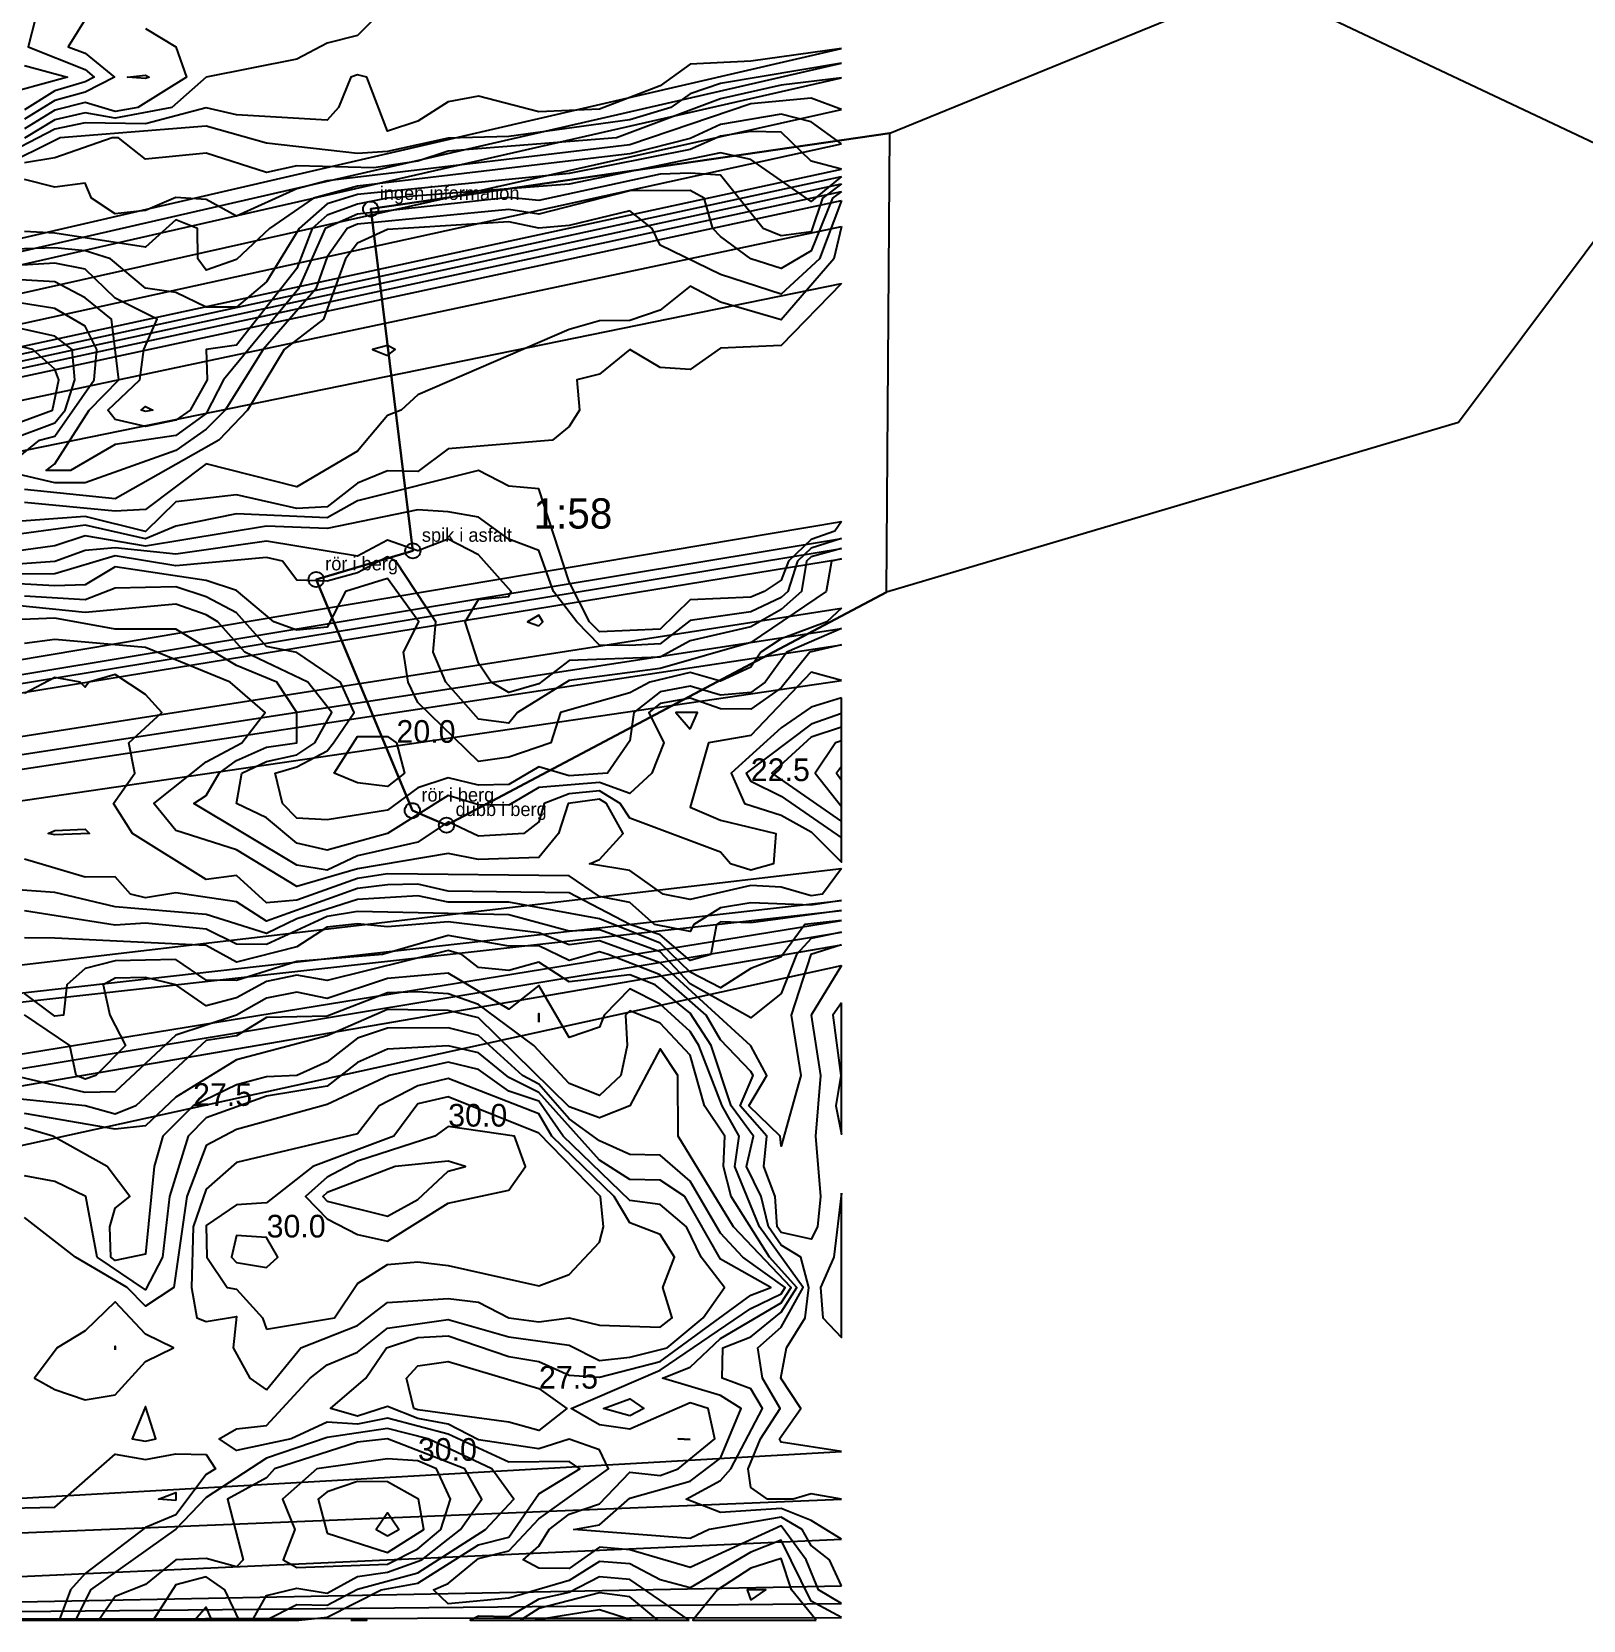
# Model space of a CAD drawing. Header units: metres. Extents: x 304729 to 308942, y 6403920 to 6405836.
# Drawn here: x 305626.5 to 305729, y 6404300 to 6404405 of the extents above; entities that cross this region are included whole.
import ezdxf

# ---------------------------------------------------------------- set-up
doc = ezdxf.new("R2010")
doc.units = ezdxf.units.M
for name, color, linetype in [('FASTIGHETSGRANSER', 7, 'Continuous'), ('GRANSPUNKTER', 1, 'Continuous'), ('HOJDKURVOR_GRUND', 4, 'Continuous'), ('HOJDKURVOR_STOD', 6, 'Continuous'), ('HOJDKURVOR_TEXT', 2, 'Continuous'), ('TOMTBETECKNINGAR', 3, 'Continuous'), ('TOMTER_1945', 1, 'Continuous')]:
    doc.layers.add(name, color=color, linetype=linetype)

msp = doc.modelspace()

# ---------------------------------------------------------------- linework, layer by layer
at = {"layer": 'FASTIGHETSGRANSER'}
msp.add_lwpolyline([(305194.17, 6404796.311), (305248.461, 6404753.573), (305425.875, 6404616.253), (305445.572, 6404610.011), (305510.987, 6404589.282), (305538.828, 6404586.862), (305574.392, 6404542.914), (305622.258, 6404525.46), (305693.017, 6404463.466), (305695.515, 6404461.196), (305692.317, 6404450.639), (305682.784, 6404419.603), (305707.41, 6404408.206), (305733.318, 6404395.966)], dxfattribs=at)
msp.add_lwpolyline([(305683.18, 6404398.311), (305648.879, 6404393.293), (305651.66, 6404370.69), (305645.272, 6404368.798), (305651.631, 6404353.522), (305653.892, 6404352.557), (305682.973, 6404367.954), (305683.18, 6404398.311)], close=True, dxfattribs=at)
at = {"layer": 'GRANSPUNKTER'}
for centre in [(305648.88, 6404393.29, 14.71), (305651.66, 6404370.69, 19.13), (305645.27, 6404368.8, 19.64), (305651.63, 6404353.52, 20.8), (305653.89, 6404352.56, 21.68)]:
    msp.add_circle(centre, 0.5, dxfattribs=at)
at = {"layer": 'HOJDKURVOR_GRUND'}
for points in [[(305651.2, 6404408, 11.5), (305648, 6404404.75, 11.5), (305646, 6404404.25, 11.5), (305644, 6404403.2, 11.5), (305638, 6404402, 11.5), (305635.73, 6404400, 11.5), (305632, 6404399.3, 11.5), (305630, 6404399.65, 11.5), (305628, 6404399.19, 11.5), (305626, 6404397.96, 11.5)], [(305630.12, 6404406, 10.5), (305628.88, 6404404, 10.5), (305630, 6404403.59, 10.5), (305631.95, 6404402, 10.5), (305630, 6404401.01, 10.5), (305628, 6404400.45, 10.5), (305626, 6404399.22, 10.5)], [(305634, 6404405.22, 11), (305636, 6404404, 11), (305636.7, 6404402, 11), (305633.49, 6404400, 11), (305632, 6404399.73, 11), (305630, 6404400.33, 11), (305628, 6404399.81, 11), (305626, 6404398.58, 11)], [(305230.86, 6404300, 12), (305680, 6404403.89, 12)], [(305680, 6404403.89, 12), (305674, 6404403.07, 12), (305670, 6404402.87, 12), (305668, 6404401.43, 12), (305664, 6404399.89, 12), (305660, 6404399.7, 12), (305656, 6404400.74, 12), (305654, 6404400.38, 12), (305652, 6404399.09, 12), (305650, 6404398.43, 12), (305648.62, 6404402, 12), (305648, 6404402.16, 12), (305647.56, 6404402, 12), (305646.76, 6404400, 12), (305646, 6404399.15, 12), (305640, 6404399.52, 12), (305638, 6404399.98, 12), (305634, 6404398.92, 12), (305630, 6404398.98, 12), (305628, 6404398.56, 12), (305624, 6404396.49, 12)], [(305626, 6404402.77, 9.5), (305628.83, 6404402, 9.5), (305624, 6404400.68, 9.5)], [(305232.67, 6404300, 13), (305680, 6404401.96, 13)], [(305680, 6404401.96, 13), (305676, 6404401.47, 13), (305672, 6404400.56, 13), (305665.13, 6404398, 13), (305654, 6404397.11, 13), (305652, 6404396.44, 13), (305649.09, 6404396, 13), (305644, 6404396.14, 13), (305642, 6404395.7, 13), (305638, 6404396.97, 13), (305634, 6404396.59, 13), (305632.22, 6404398, 13), (305631.8, 6404398, 13), (305628, 6404396.66, 13), (305626, 6404396.34, 13)], [(305634, 6404401.91, 10.5), (305632.8, 6404402, 10.5), (305634, 6404402.14, 10.5), (305634.23, 6404402, 10.5), (305634, 6404401.91, 10.5)], [(305680, 6404399.86, 13.5), (305678, 6404400.62, 13.5), (305674, 6404400.23, 13.5), (305666, 6404397.52, 13.5), (305646, 6404395.15, 13.5), (305644, 6404394.62, 13.5), (305640, 6404392.82, 13.5), (305638, 6404393.91, 13.5), (305636, 6404394.05, 13.5), (305634, 6404393.19, 13.5), (305632, 6404392.97, 13.5), (305630.42, 6404394, 13.5), (305630, 6404395, 13.5), (305628, 6404394.72, 13.5), (305626, 6404395.24, 13.5)], [(305234.31, 6404300, 13.5), (305680, 6404399.86, 13.5)], [(305680, 6404397.59, 14), (305678, 6404399.06, 14), (305676, 6404399.55, 14), (305672, 6404398.88, 14), (305670, 6404397.94, 14), (305666, 6404396.93, 14), (305648, 6404394.8, 14), (305645.09, 6404394, 14), (305642.18, 6404392, 14), (305640, 6404389.95, 14), (305638, 6404389.25, 14), (305637.45, 6404390, 14), (305637.43, 6404392, 14), (305636, 6404392.58, 14), (305634, 6404390.76, 14), (305628, 6404391.69, 14), (305626, 6404391.79, 14)], [(305680, 6404395.93, 14.5), (305678, 6404396.45, 14.5), (305676, 6404398.36, 14.5), (305674, 6404398.4, 14.5), (305672, 6404398.11, 14.5), (305670, 6404397.22, 14.5), (305662, 6404395.64, 14.5), (305648, 6404394.24, 14.5), (305646, 6404393.62, 14.5), (305644.15, 6404392, 14.5), (305642, 6404388.48, 14.5), (305640, 6404386.8, 14.5), (305638, 6404386.8, 14.5), (305636, 6404387.76, 14.5), (305634, 6404388.06, 14.5), (305631.69, 6404390, 14.5), (305630, 6404390.52, 14.5), (305628, 6404390.73, 14.5), (305622, 6404390.53, 14.5)], [(305235.28, 6404300, 14), (305680, 6404397.59, 14)], [(305236.68, 6404300, 14.5), (305680, 6404395.93, 14.5)], [(305240.76, 6404300, 15.5), (305680, 6404394.95, 15.5)], [(305680, 6404394.95, 15.5), (305678.73, 6404394, 15.5), (305678, 6404391.78, 15.5), (305676, 6404391.51, 15.5), (305674.82, 6404392, 15.5), (305672, 6404395.53, 15.5), (305670, 6404395.66, 15.5), (305668, 6404395.58, 15.5), (305660, 6404393.85, 15.5), (305658, 6404394.05, 15.5), (305648, 6404392.95, 15.5), (305645.86, 6404392, 15.5), (305644.11, 6404388, 15.5), (305639.16, 6404382, 15.5), (305638, 6404379.76, 15.5), (305636, 6404378.32, 15.5), (305632, 6404377.72, 15.5), (305629.05, 6404376, 15.5), (305627.43, 6404376, 15.5), (305628, 6404376.44, 15.5), (305630.27, 6404380, 15.5), (305632.23, 6404382, 15.5), (305631.74, 6404386, 15.5), (305630, 6404387.41, 15.5), (305628, 6404388.47, 15.5), (305620, 6404388.93, 15.5)], [(305241.95, 6404300, 16), (305680, 6404394.45, 16)], [(305243.68, 6404300, 16.5), (305680, 6404393.86, 16.5)], [(305680, 6404394.45, 16), (305679.39, 6404394, 16), (305678, 6404390.52, 16), (305676, 6404389.36, 16), (305674, 6404390, 16), (305672, 6404391.48, 16), (305671.5, 6404392, 16), (305670.92, 6404394, 16), (305670, 6404394.52, 16), (305666, 6404394.49, 16), (305660, 6404392.94, 16), (305658, 6404393.25, 16), (305648, 6404392.28, 16), (305647.33, 6404392, 16), (305646, 6404390.13, 16), (305645.26, 6404388, 16), (305641.77, 6404384, 16), (305639.25, 6404380, 16), (305638, 6404378.73, 16), (305636, 6404377.33, 16), (305630, 6404375.18, 16), (305628, 6404375.19, 16), (305624.53, 6404376, 16), (305627, 6404378, 16), (305628, 6404378.27, 16), (305630.6, 6404382, 16), (305630.79, 6404384, 16), (305630, 6404385.55, 16), (305628, 6404386.71, 16), (305624, 6404387.36, 16)], [(305680, 6404393.86, 16.5), (305678.54, 6404390, 16.5), (305676, 6404387.66, 16.5), (305672, 6404388.95, 16.5), (305668, 6404390.89, 16.5), (305667.47, 6404392, 16.5), (305666, 6404393.17, 16.5), (305662, 6404392.19, 16.5), (305660, 6404392.02, 16.5), (305658, 6404392.43, 16.5), (305650, 6404391.94, 16.5), (305648, 6404391.03, 16.5), (305647.21, 6404390, 16.5), (305645.77, 6404386, 16.5), (305643.15, 6404384, 16.5), (305640.74, 6404380, 16.5), (305638.85, 6404378, 16.5), (305632, 6404374.13, 16.5), (305626, 6404374.75, 16.5)], [(305245.39, 6404300, 17), (305680, 6404392.14, 17)], [(305680, 6404392.14, 17), (305679.48, 6404390, 17), (305676, 6404385.97, 17), (305672, 6404387.12, 17), (305670, 6404388.18, 17), (305668, 6404386.61, 17), (305666, 6404385.92, 17), (305664, 6404385.9, 17), (305662, 6404385.33, 17), (305652, 6404381, 17), (305650.89, 6404380, 17), (305650, 6404379.64, 17), (305648, 6404377.27, 17), (305644, 6404374.93, 17), (305638, 6404376.44, 17), (305634, 6404373.43, 17), (305632, 6404373.32, 17), (305626, 6404373.89, 17)], [(305624.94, 6404378, 16.5), (305628, 6404379.16, 16.5), (305628.69, 6404380, 16.5), (305629.33, 6404382, 16.5), (305629.16, 6404384, 16.5), (305628, 6404384.88, 16.5), (305624, 6404385.76, 16.5)], [(305624, 6404378.58, 17), (305627.86, 6404380, 17), (305628.27, 6404382, 17), (305628, 6404382.7, 17), (305626.55, 6404384, 17), (305624, 6404384.59, 17)], [(305650, 6404383.6, 17), (305650.5, 6404384, 17), (305650, 6404384.27, 17), (305649, 6404384, 17), (305650, 6404383.6, 17)], [(305634, 6404379.9, 14.5), (305633.71, 6404380, 14.5), (305634, 6404380.24, 14.5), (305634.48, 6404380, 14.5), (305634, 6404379.9, 14.5)], [(305680, 6404372.64, 18), (305679.55, 6404372, 18), (305678, 6404371.45, 18), (305676.49, 6404370, 18), (305676, 6404368.76, 18), (305674.89, 6404368, 18), (305674, 6404367.62, 18), (305670, 6404367.45, 18), (305668, 6404365.51, 18), (305664, 6404365.33, 18), (305663.35, 6404366, 18), (305662, 6404368.64, 18), (305660, 6404374.8, 18), (305658, 6404374.97, 18), (305656, 6404376, 18), (305648, 6404374, 18), (305646, 6404372.88, 18), (305640, 6404373.14, 18), (305636, 6404372.32, 18), (305634, 6404371.49, 18), (305630, 6404372.38, 18), (305624, 6404371.57, 18)], [(305680, 6404371.51, 18.5), (305678, 6404370.87, 18.5), (305677.09, 6404370, 18.5), (305676.45, 6404368, 18.5), (305676, 6404367.6, 18.5), (305674, 6404366.65, 18.5), (305670, 6404366.08, 18.5), (305668, 6404364.54, 18.5), (305666, 6404364.44, 18.5), (305664, 6404364.46, 18.5), (305662.5, 6404366, 18.5), (305660.97, 6404368, 18.5), (305660, 6404370.72, 18.5), (305658, 6404371.46, 18.5), (305656, 6404372.91, 18.5), (305654, 6404373.26, 18.5), (305652, 6404373.41, 18.5), (305646, 6404372.16, 18.5), (305642, 6404372.33, 18.5), (305634, 6404371, 18.5), (305630, 6404371.68, 18.5), (305628, 6404371.02, 18.5), (305624, 6404370.48, 18.5)], [(305248.47, 6404300, 18), (305680, 6404372.64, 18)], [(305249.07, 6404300, 18.5), (305680, 6404371.51, 18.5)], [(305249.67, 6404300, 19), (305680, 6404370.84, 19)], [(305680, 6404370.84, 19), (305678, 6404370.3, 19), (305677.69, 6404370, 19), (305677.35, 6404368, 19), (305676, 6404366.81, 19), (305674, 6404365.67, 19), (305670, 6404364.75, 19), (305668, 6404363.67, 19), (305662, 6404363.45, 19), (305660, 6404361.91, 19), (305658, 6404361.33, 19), (305656.83, 6404362, 19), (305656, 6404363.26, 19), (305655.12, 6404366, 19), (305656, 6404367.47, 19), (305658, 6404367.67, 19), (305658.17, 6404368, 19), (305656, 6404370.43, 19), (305654, 6404371.46, 19), (305652, 6404370.7, 19), (305650, 6404371.39, 19), (305648, 6404370.33, 19), (305642, 6404371.34, 19), (305636, 6404370.47, 19), (305632, 6404370.88, 19), (305630, 6404370.72, 19), (305628, 6404369.98, 19), (305624, 6404369.69, 19)], [(305250.72, 6404300, 19.5), (305680, 6404370.16, 19.5)], [(305680, 6404370.16, 19.5), (305679.33, 6404370, 19.5), (305678.97, 6404368, 19.5), (305674, 6404364.64, 19.5), (305668, 6404362.91, 19.5), (305662, 6404362.13, 19.5), (305658.57, 6404360, 19.5), (305658, 6404359.3, 19.5), (305656, 6404359.57, 19.5), (305653.85, 6404362, 19.5), (305653, 6404364, 19.5), (305653.19, 6404366, 19.5), (305650.55, 6404370, 19.5), (305650, 6404370.3, 19.5), (305648, 6404369.23, 19.5), (305646, 6404368.68, 19.5), (305644, 6404368.75, 19.5), (305643.05, 6404370, 19.5), (305642, 6404370.24, 19.5), (305636, 6404369.7, 19.5), (305632, 6404370.37, 19.5), (305628, 6404369.18, 19.5), (305624, 6404369.15, 19.5)], [(305680, 6404365.55, 20.5), (305676.37, 6404364, 20.5), (305674.94, 6404362, 20.5), (305674, 6404361.32, 20.5), (305672, 6404361.14, 20.5), (305670, 6404361.75, 20.5), (305668, 6404361.38, 20.5), (305666.26, 6404360, 20.5), (305666, 6404358.14, 20.5), (305664.52, 6404356, 20.5), (305662, 6404355.81, 20.5), (305660, 6404356.41, 20.5), (305658, 6404355.25, 20.5), (305656, 6404355.19, 20.5), (305654, 6404355.69, 20.5), (305652, 6404355.03, 20.5), (305650, 6404353.54, 20.5), (305646, 6404352.91, 20.5), (305644, 6404353.02, 20.5), (305643.05, 6404354, 20.5), (305642.56, 6404356, 20.5), (305644, 6404356.41, 20.5), (305646, 6404357.48, 20.5), (305646.42, 6404358, 20.5), (305647.79, 6404360, 20.5), (305646.88, 6404362, 20.5), (305644, 6404363.97, 20.5), (305642, 6404364.37, 20.5), (305640, 6404366.59, 20.5), (305638, 6404367.66, 20.5), (305636, 6404368.32, 20.5), (305632, 6404368.23, 20.5), (305630, 6404367.46, 20.5), (305626, 6404367.7, 20.5)], [(305680, 6404364.47, 21), (305677.91, 6404364, 21), (305676, 6404361.64, 21), (305674, 6404360.22, 21), (305672, 6404360.25, 21), (305670, 6404360.96, 21), (305668, 6404360.59, 21), (305667.25, 6404360, 21), (305668.26, 6404358, 21), (305667.46, 6404356, 21), (305666, 6404354.64, 21), (305664, 6404355.38, 21), (305660, 6404355.05, 21), (305658, 6404353.87, 21), (305656, 6404353.91, 21), (305654, 6404354.52, 21), (305650, 6404352, 21), (305646, 6404350.91, 21), (305644, 6404351.36, 21), (305642, 6404353.05, 21), (305640, 6404354, 21), (305640.37, 6404356, 21), (305642, 6404356.76, 21), (305644, 6404357.21, 21), (305645.19, 6404358, 21), (305646.3, 6404360, 21), (305644.72, 6404362, 21), (305640.55, 6404364, 21), (305638.78, 6404366, 21), (305638, 6404366.46, 21), (305636, 6404367.17, 21), (305630, 6404366.61, 21), (305622, 6404367.43, 21)], [(305253.66, 6404300, 20.5), (305680, 6404365.55, 20.5)], [(305680, 6404362.13, 21.5), (305678, 6404362.66, 21.5), (305674, 6404358.49, 21.5), (305671.2, 6404358, 21.5), (305670, 6404353.75, 21.5), (305672, 6404352.89, 21.5), (305675.65, 6404352, 21.5), (305675.5, 6404350, 21.5), (305674, 6404349.58, 21.5), (305672.65, 6404350, 21.5), (305672, 6404350.77, 21.5), (305666, 6404353.03, 21.5), (305665.36, 6404354, 21.5), (305664, 6404354.83, 21.5), (305662, 6404354.62, 21.5), (305660.35, 6404354, 21.5), (305660, 6404352.78, 21.5), (305659, 6404352, 21.5), (305656, 6404351.82, 21.5), (305654, 6404352.78, 21.5), (305652, 6404351.43, 21.5), (305648, 6404350.54, 21.5), (305646, 6404349.58, 21.5), (305644, 6404349.92, 21.5), (305637.19, 6404354, 21.5), (305638, 6404354.52, 21.5), (305638.86, 6404356, 21.5), (305640, 6404356.83, 21.5), (305642, 6404357.71, 21.5), (305644, 6404358, 21.5), (305644, 6404360, 21.5), (305642.67, 6404362, 21.5), (305640, 6404363.11, 21.5), (305636, 6404365.51, 21.5), (305632, 6404365.51, 21.5), (305628, 6404366.24, 21.5), (305622, 6404366, 21.5)], [(305660, 6404365.73, 19), (305660.25, 6404366, 19), (305660, 6404366.43, 19), (305659.25, 6404366, 19), (305660, 6404365.73, 19)], [(305255.12, 6404300, 21), (305680, 6404364.47, 21)], [(305680, 6404349.7, 22), (305678.74, 6404348, 22), (305678, 6404347.88, 22), (305676, 6404348.46, 22), (305674, 6404348.57, 22), (305670, 6404347.65, 22), (305668.2, 6404348, 22), (305666, 6404349.55, 22), (305663.33, 6404350, 22), (305664, 6404350.28, 22), (305665.56, 6404352, 22), (305664.46, 6404354, 22), (305664, 6404354.28, 22), (305661.94, 6404354, 22), (305661.3, 6404352, 22), (305660, 6404350.41, 22), (305656, 6404350.28, 22), (305654, 6404350.69, 22), (305648, 6404349.68, 22), (305644, 6404348.51, 22), (305640, 6404350.92, 22), (305636, 6404352.21, 22), (305634.55, 6404354, 22), (305638, 6404356.75, 22), (305640.37, 6404358, 22), (305641.9, 6404360, 22), (305639.6, 6404362, 22), (305634, 6404364.3, 22), (305628, 6404364.82, 22), (305626, 6404364.57, 22)], [(305256.35, 6404300, 21.5), (305680, 6404362.13, 21.5)], [(305680, 6404360.98, 22), (305678, 6404360.36, 22), (305676, 6404358.98, 22), (305672.7, 6404356, 22), (305673.58, 6404354, 22), (305676, 6404353.21, 22), (305678, 6404352.12, 22), (305680, 6404350.1, 22), (305680, 6404360.98, 22)], [(305670, 6404358.9, 21.5), (305670.47, 6404360, 21.5), (305669.04, 6404360, 21.5), (305670, 6404358.9, 21.5)], [(305680, 6404359.03, 23), (305678, 6404358.38, 23), (305675.4, 6404356, 23), (305680, 6404352.81, 23), (305680, 6404359.03, 23)], [(305680, 6404358.13, 23.5), (305679.6, 6404358, 23.5), (305678.25, 6404356, 23.5), (305680, 6404353.8, 23.5), (305680, 6404358.13, 23.5)], [(305680, 6404356.44, 24), (305679.66, 6404356, 24), (305680, 6404355.54, 24), (305680, 6404356.44, 24)], [(305257.24, 6404300, 22), (305680, 6404349.7, 22)], [(305680, 6404346.91, 23), (305674, 6404346.11, 23), (305672, 6404346.17, 23), (305671.73, 6404346, 23), (305671.35, 6404344, 23), (305670, 6404343.61, 23), (305668, 6404345.31, 23), (305666, 6404346, 23), (305662, 6404348.09, 23), (305654, 6404348.2, 23), (305652, 6404348.65, 23), (305650, 6404348.62, 23), (305648, 6404348.37, 23), (305642, 6404346.22, 23), (305640, 6404347.49, 23), (305636, 6404348.08, 23), (305634, 6404347.75, 23), (305633, 6404348, 23), (305632, 6404349.15, 23), (305630, 6404349.13, 23), (305626, 6404350.31, 23)], [(305680, 6404346.25, 23.5), (305677.58, 6404346, 23.5), (305676, 6404343.86, 23.5), (305674, 6404343.09, 23.5), (305672, 6404341.81, 23.5), (305670, 6404342.84, 23.5), (305668, 6404344.75, 23.5), (305664, 6404346.36, 23.5), (305658, 6404347.46, 23.5), (305654, 6404347.47, 23.5), (305652, 6404347.88, 23.5), (305648, 6404347.65, 23.5), (305644, 6404346.37, 23.5), (305642, 6404345.4, 23.5), (305638, 6404346.65, 23.5), (305632, 6404347.16, 23.5), (305628, 6404348.1, 23.5), (305624, 6404348.4, 23.5)], [(305259.7, 6404300, 23), (305680, 6404346.91, 23)], [(305680, 6404345.48, 24), (305678, 6404345.06, 24), (305677.01, 6404344, 24), (305676, 6404341.43, 24), (305674, 6404339.81, 24), (305670, 6404342.06, 24), (305668, 6404344.18, 24), (305664, 6404345.63, 24), (305662, 6404345.54, 24), (305658, 6404346.64, 24), (305648, 6404346.84, 24), (305646, 6404346.51, 24), (305642, 6404344.67, 24), (305640, 6404344.68, 24), (305638, 6404345.68, 24), (305634, 6404346.07, 24), (305632, 6404345.95, 24), (305626, 6404346.9, 24)], [(305395.88, 6404300, 23.5), (305680, 6404346.25, 23.5)], [(305406.65, 6404300, 24), (305680, 6404345.48, 24)], [(305680, 6404344.64, 24.5), (305677.96, 6404344, 24.5), (305676.67, 6404340, 24.5), (305677.31, 6404336, 24.5), (305676, 6404331.33, 24.5), (305675.93, 6404332, 24.5), (305673.88, 6404334, 24.5), (305675.06, 6404336, 24.5), (305674, 6404337.97, 24.5), (305668, 6404343.46, 24.5), (305664, 6404344.91, 24.5), (305662, 6404344.64, 24.5), (305660, 6404345.44, 24.5), (305654, 6404346.17, 24.5), (305650, 6404345.83, 24.5), (305648, 6404346.03, 24.5), (305646, 6404345.82, 24.5), (305644, 6404344.51, 24.5), (305640, 6404343.49, 24.5), (305638, 6404344.6, 24.5), (305628, 6404345.08, 24.5), (305626, 6404345.1, 24.5)], [(305420.48, 6404300, 24.5), (305680, 6404344.64, 24.5)], [(305680, 6404311.16, 25.5), (305676, 6404311.77, 25.5), (305675.9, 6404312, 25.5), (305677.3, 6404314, 25.5), (305675.98, 6404316, 25.5), (305676.36, 6404318, 25.5), (305677.6, 6404320, 25.5), (305677.84, 6404322, 25.5), (305677.3, 6404324, 25.5), (305676, 6404324.8, 25.5), (305675.16, 6404326, 25.5), (305674.68, 6404328, 25.5), (305673.71, 6404330, 25.5), (305674.18, 6404332, 25.5), (305672.7, 6404334, 25.5), (305671.38, 6404338, 25.5), (305670, 6404340.13, 25.5), (305667.67, 6404342, 25.5), (305666, 6404342.66, 25.5), (305662, 6404342.2, 25.5), (305660, 6404343.51, 25.5), (305658, 6404342.96, 25.5), (305656, 6404343.15, 25.5), (305654.9, 6404344, 25.5), (305654, 6404344.28, 25.5), (305646, 6404342.28, 25.5), (305644, 6404342.64, 25.5), (305642, 6404342.22, 25.5), (305640, 6404341.14, 25.5), (305638, 6404340.61, 25.5), (305636, 6404342, 25.5), (305634, 6404342.49, 25.5), (305632, 6404342.45, 25.5), (305631.2, 6404342, 25.5), (305631.64, 6404340, 25.5), (305632.67, 6404338, 25.5), (305630.72, 6404336, 25.5), (305630, 6404335.77, 25.5), (305629.42, 6404336, 25.5), (305629, 6404338, 25.5), (305626, 6404340.03, 25.5)], [(305680, 6404308, 26), (305678, 6404308.35, 26), (305676.8, 6404308, 26), (305675.11, 6404308, 26), (305674, 6404308.77, 26), (305673.82, 6404310, 26), (305674.65, 6404312, 26), (305675.95, 6404314, 26), (305674.77, 6404316, 26), (305674.47, 6404318, 26), (305676, 6404319.38, 26), (305677.45, 6404322, 26), (305674.57, 6404326, 26), (305672.95, 6404330, 26), (305673.24, 6404332, 26), (305672.11, 6404334, 26), (305670.56, 6404338, 26), (305670, 6404338.92, 26), (305668, 6404340.73, 26), (305666, 6404341.74, 26), (305664.31, 6404340, 26), (305664, 6404339.21, 26), (305662, 6404338.51, 26), (305660, 6404341.96, 26), (305658, 6404340.39, 26), (305654, 6404342.78, 26), (305650, 6404342.42, 26), (305646, 6404341.09, 26), (305644, 6404341.51, 26), (305642, 6404341.12, 26), (305640, 6404340, 26), (305636, 6404338.67, 26), (305632, 6404334.92, 26), (305630, 6404334.88, 26), (305625.25, 6404336, 26)], [(305680, 6404305.35, 26.5), (305678, 6404306.6, 26.5), (305676, 6404307.38, 26.5), (305672, 6404307.12, 26.5), (305669.73, 6404308, 26.5), (305672, 6404309.23, 26.5), (305672.67, 6404310, 26.5), (305674.78, 6404314, 26.5), (305674, 6404315.29, 26.5), (305672.11, 6404316, 26.5), (305672.15, 6404318, 26.5), (305674, 6404318.73, 26.5), (305676, 6404320.37, 26.5), (305677.05, 6404322, 26.5), (305675.24, 6404324, 26.5), (305672.7, 6404328, 26.5), (305672.2, 6404330, 26.5), (305672.29, 6404332, 26.5), (305670.94, 6404334, 26.5), (305670, 6404337.36, 26.5), (305668, 6404339.47, 26.5), (305666, 6404340.29, 26.5), (305665.72, 6404340, 26.5), (305665.83, 6404338, 26.5), (305665.42, 6404336, 26.5), (305664, 6404334.69, 26.5), (305662, 6404335.48, 26.5), (305659.65, 6404338, 26.5), (305656, 6404340.71, 26.5), (305654, 6404341.41, 26.5), (305652, 6404341.55, 26.5), (305650, 6404341.47, 26.5), (305646, 6404339.92, 26.5), (305642, 6404339.85, 26.5), (305640, 6404338.63, 26.5), (305638, 6404338.33, 26.5), (305633.35, 6404334, 26.5), (305632, 6404333.46, 26.5), (305630, 6404334, 26.5), (305624, 6404334.63, 26.5)], [(305680, 6404302.27, 27), (305679.19, 6404304, 27), (305678, 6404304.95, 27), (305677.39, 6404306, 27), (305676, 6404306.81, 27), (305671.24, 6404306, 27), (305670, 6404305.41, 27), (305662.31, 6404306, 27), (305664, 6404306.31, 27), (305666, 6404308.07, 27), (305670, 6404309.2, 27), (305672, 6404310.71, 27), (305673.36, 6404314, 27), (305672, 6404314.85, 27), (305668.16, 6404316, 27), (305670, 6404316.72, 27), (305672, 6404318.62, 27), (305676, 6404320.98, 27), (305676.66, 6404322, 27), (305672.85, 6404326, 27), (305669.19, 6404332, 27), (305669.18, 6404336, 27), (305668, 6404337.77, 27), (305666, 6404334, 27), (305664, 6404333.21, 27), (305662, 6404333.94, 27), (305656, 6404339.81, 27), (305654, 6404340.31, 27), (305650, 6404340.37, 27), (305646, 6404338.64, 27), (305640, 6404337.05, 27), (305636, 6404334.58, 27), (305634, 6404332.68, 27), (305632, 6404332.46, 27), (305626, 6404333.5, 27)], [(305680, 6404340.82, 25.5), (305679.43, 6404340, 25.5), (305679.95, 6404336, 25.5), (305679.63, 6404334, 25.5), (305680, 6404332.12, 25.5), (305680, 6404340.82, 25.5)], [(305660, 6404339.54, 26.5), (305660, 6404340.11, 26.5), (305660, 6404339.54, 26.5)], [(305680, 6404300.17, 28), (305678, 6404301.25, 28), (305676, 6404305.29, 28), (305674, 6404304.51, 28), (305670, 6404302.14, 28), (305668, 6404302.66, 28), (305666, 6404303.73, 28), (305664, 6404303.88, 28), (305662, 6404302.62, 28), (305658, 6404301.46, 28), (305654, 6404301.08, 28), (305653.03, 6404302, 28), (305654, 6404302.43, 28), (305656, 6404304.09, 28), (305658, 6404304.59, 28), (305660, 6404306.71, 28), (305664.6, 6404310, 28), (305664, 6404311.27, 28), (305662, 6404311.97, 28), (305660, 6404311.34, 28), (305656, 6404311.92, 28), (305654, 6404312.97, 28), (305652, 6404313.33, 28), (305650, 6404314.12, 28), (305648, 6404313.5, 28), (305646.23, 6404314, 28), (305648.55, 6404316, 28), (305649.93, 6404318, 28), (305652, 6404318.69, 28), (305654, 6404318.8, 28), (305658, 6404317.43, 28), (305660, 6404317.11, 28), (305662, 6404316.2, 28), (305664, 6404316.07, 28), (305668, 6404317.11, 28), (305674, 6404321.48, 28), (305675.33, 6404322, 28), (305672, 6404323.86, 28), (305669.63, 6404328, 28), (305668, 6404329.08, 28), (305666, 6404329.14, 28), (305664, 6404330.41, 28), (305660, 6404334.88, 28), (305658, 6404335.87, 28), (305656, 6404337.51, 28), (305654, 6404337.98, 28), (305650, 6404337.75, 28), (305648, 6404336.87, 28), (305646, 6404335.3, 28), (305642, 6404334.64, 28), (305638, 6404333.21, 28), (305636.81, 6404332, 28), (305635.58, 6404328, 28), (305635.11, 6404324, 28), (305634, 6404321.83, 28), (305630.81, 6404324, 28), (305630.05, 6404328, 28), (305628, 6404329, 28), (305626, 6404329.37, 28)], [(305644.14, 6404300, 28.5), (305646, 6404300.21, 28.5), (305649.57, 6404302, 28.5), (305652, 6404302.44, 28.5), (305656, 6404304.98, 28.5), (305658, 6404305.5, 28.5), (305660, 6404308.36, 28.5), (305662.71, 6404310, 28.5), (305662, 6404310.5, 28.5), (305658, 6404310.44, 28.5), (305654, 6404312.3, 28.5), (305650, 6404313.35, 28.5), (305648, 6404312.96, 28.5), (305646, 6404313.1, 28.5), (305643.62, 6404312, 28.5), (305640, 6404311.21, 28.5), (305638.87, 6404312, 28.5), (305640, 6404312.65, 28.5), (305642, 6404312.87, 28.5), (305644.88, 6404316, 28.5), (305646, 6404316.88, 28.5), (305648, 6404317.73, 28.5), (305650, 6404319.3, 28.5), (305654, 6404319.87, 28.5), (305658, 6404318.74, 28.5), (305662, 6404318.18, 28.5), (305664, 6404317.16, 28.5), (305666, 6404317.39, 28.5), (305668.48, 6404318, 28.5), (305670.86, 6404320, 28.5), (305672.26, 6404322, 28.5), (305670.71, 6404324, 28.5), (305669.76, 6404326, 28.5), (305668, 6404327.49, 28.5), (305666, 6404327.74, 28.5), (305661.6, 6404332, 28.5), (305660, 6404334.32, 28.5), (305658, 6404334.97, 28.5), (305656, 6404336.4, 28.5), (305654, 6404336.9, 28.5), (305650.09, 6404336, 28.5), (305646, 6404334.1, 28.5), (305640, 6404332.44, 28.5), (305638, 6404331.38, 28.5), (305636.73, 6404328, 28.5), (305635.87, 6404322, 28.5), (305634, 6404320.77, 28.5), (305632.78, 6404322, 28.5), (305629.38, 6404324, 28.5), (305626, 6404326.63, 28.5)], [(305642, 6404315.24, 29), (305644.27, 6404318, 29), (305648, 6404319.49, 29), (305650, 6404321, 29), (305654, 6404321.26, 29), (305656, 6404321.02, 29), (305658, 6404319.98, 29), (305660, 6404319.73, 29), (305662, 6404320, 29), (305664, 6404319.5, 29), (305668, 6404319.38, 29), (305668.8, 6404320, 29), (305668.18, 6404322, 29), (305668.95, 6404324, 29), (305668, 6404325.5, 29), (305666, 6404326.26, 29), (305664.96, 6404328, 29), (305660.86, 6404332, 29), (305660, 6404333.47, 29), (305654, 6404335.8, 29), (305652, 6404335.33, 29), (305649.43, 6404334, 29), (305648, 6404332.15, 29), (305640, 6404330.25, 29), (305638, 6404328.49, 29), (305637.15, 6404326, 29), (305637.03, 6404322, 29), (305637.38, 6404320, 29), (305638, 6404319.75, 29), (305640, 6404320.07, 29), (305639.79, 6404318, 29), (305640.9, 6404316, 29), (305642, 6404315.24, 29)], [(305676, 6404335.93, 24), (305676, 6404335.93, 24)], [(305642, 6404319.24, 29.5), (305646.48, 6404320, 29.5), (305648, 6404322.25, 29.5), (305650, 6404323.51, 29.5), (305652, 6404323.7, 29.5), (305654, 6404323.45, 29.5), (305660, 6404322.11, 29.5), (305662, 6404322.86, 29.5), (305664, 6404325, 29.5), (305664.26, 6404326, 29.5), (305664.07, 6404328, 29.5), (305660, 6404332.2, 29.5), (305654, 6404334.59, 29.5), (305652, 6404334.14, 29.5), (305650.41, 6404332, 29.5), (305645.06, 6404330, 29.5), (305642, 6404327.59, 29.5), (305640, 6404327.46, 29.5), (305638, 6404326.09, 29.5), (305638.06, 6404324, 29.5), (305639.4, 6404322, 29.5), (305640, 6404321.89, 29.5), (305641.73, 6404320, 29.5), (305642, 6404319.24, 29.5)], [(305646, 6404327.7, 30.5), (305650, 6404326.7, 30.5), (305652, 6404327.81, 30.5), (305654, 6404329.69, 30.5), (305655.14, 6404330, 30.5), (305654, 6404330.35, 30.5), (305650.5, 6404330, 30.5), (305646, 6404328.27, 30.5), (305645.71, 6404328, 30.5), (305646, 6404327.7, 30.5)], [(305680, 6404328.22, 25.5), (305679.49, 6404324, 25.5), (305678.61, 6404322, 25.5), (305678.76, 6404320, 25.5), (305680, 6404318.7, 25.5), (305680, 6404328.22, 25.5)], [(305628, 6404315.25, 29), (305630, 6404314.58, 29), (305632, 6404314.9, 29), (305634, 6404317.11, 29), (305635.85, 6404318, 29), (305634, 6404318.92, 29), (305632, 6404321.04, 29), (305630, 6404319.14, 29), (305628.15, 6404318, 29), (305626.67, 6404316, 29), (305628, 6404315.25, 29)], [(305632, 6404317.87, 29.5), (305632, 6404318.11, 29.5), (305632, 6404317.87, 29.5)], [(305634, 6404311.83, 29), (305634.67, 6404312, 29), (305634, 6404314.12, 29), (305633.12, 6404312, 29), (305634, 6404311.83, 29)], [(305666, 6404313.52, 27), (305664.26, 6404314, 27), (305666, 6404314.63, 27), (305666.92, 6404314, 27), (305666, 6404313.52, 27)], [(305641.95, 6404300, 29), (305644, 6404301.03, 29), (305646, 6404301, 29), (305648, 6404302.05, 29), (305652, 6404303.13, 29), (305656.47, 6404306, 29), (305658.33, 6404308, 29), (305656.88, 6404310, 29), (305652.67, 6404312, 29), (305650, 6404312.68, 29), (305646, 6404312.08, 29), (305642, 6404310.72, 29), (305638, 6404308.12, 29), (305636, 6404306.02, 29), (305630.35, 6404302, 29), (305629.37, 6404300, 29), (305641.95, 6404300, 29)], [(305641.07, 6404300, 29.5), (305642, 6404301.63, 29.5), (305644, 6404302.11, 29.5), (305646, 6404301.79, 29.5), (305648, 6404302.9, 29.5), (305650, 6404303.18, 29.5), (305652.26, 6404304, 29.5), (305654.81, 6404306, 29.5), (305656.23, 6404308, 29.5), (305655.11, 6404310, 29.5), (305650, 6404312, 29.5), (305648, 6404311.76, 29.5), (305642.53, 6404310, 29.5), (305642, 6404309.41, 29.5), (305639.42, 6404308, 29.5), (305640.46, 6404304, 29.5), (305640, 6404303.53, 29.5), (305638, 6404304.08, 29.5), (305636, 6404304, 29.5), (305634, 6404302.36, 29.5), (305632, 6404301.56, 29.5), (305630.91, 6404300, 29.5), (305641.07, 6404300, 29.5)], [(305670, 6404311.94, 28), (305669.2, 6404312, 28), (305670, 6404311.94, 28)], [(305484.02, 6404300, 25.5), (305680, 6404311.16, 25.5)], [(305624, 6404307.38, 28.5), (305628, 6404307.48, 28.5), (305632, 6404310.97, 28.5), (305634, 6404310.63, 28.5), (305636, 6404311, 28.5), (305638, 6404310.96, 28.5), (305638.63, 6404310, 28.5), (305638, 6404309.64, 28.5), (305636, 6404306.97, 28.5), (305634, 6404306.12, 28.5), (305630, 6404303.08, 28.5), (305629.05, 6404302, 28.5), (305628.28, 6404300, 28.5), (305592.5, 6404300, 28.5)], [(305646, 6404305.75, 30.5), (305650, 6404304.48, 30.5), (305652.39, 6404306, 30.5), (305652.04, 6404308, 30.5), (305650, 6404309.15, 30.5), (305648, 6404309.16, 30.5), (305646, 6404308.48, 30.5), (305645.41, 6404308, 30.5), (305646, 6404305.75, 30.5)], [(305484.89, 6404300, 26), (305680, 6404308, 26)], [(305636, 6404307.92, 28), (305634.86, 6404308, 28), (305636, 6404308.44, 28), (305636, 6404307.92, 28)], [(305650, 6404305.58, 31), (305650.73, 6404306, 31), (305650, 6404307.09, 31), (305649.25, 6404306, 31), (305650, 6404305.58, 31)], [(305562.23, 6404300, 26.5), (305680, 6404305.35, 26.5)], [(305678.33, 6404300, 28.5), (305676.68, 6404302, 28.5), (305676, 6404304.07, 28.5), (305674, 6404303.45, 28.5), (305671.8, 6404302, 28.5), (305670.16, 6404300, 28.5), (305678.33, 6404300, 28.5)], [(305669.92, 6404300, 28.5), (305666, 6404302.7, 28.5), (305664, 6404302.86, 28.5), (305662, 6404301.84, 28.5), (305660, 6404301.4, 28.5), (305658, 6404300.22, 28.5), (305656, 6404300.26, 28.5), (305655.46, 6404300, 28.5), (305669.92, 6404300, 28.5)], [(305563.53, 6404300, 27), (305680, 6404302.27, 27)], [(305667.86, 6404300, 29), (305666, 6404301.54, 29), (305664, 6404301.82, 29), (305660, 6404300.78, 29), (305658.79, 6404300, 29), (305667.86, 6404300, 29)], [(305674, 6404301.33, 29), (305675, 6404302, 29), (305673.76, 6404302, 29), (305674, 6404301.33, 29)], [(305638.38, 6404300, 30.5), (305638, 6404300.86, 30.5), (305637.25, 6404300, 30.5), (305638.38, 6404300, 30.5)], [(305666.14, 6404300, 29.5), (305664, 6404300.68, 29.5), (305659.75, 6404300, 29.5), (305666.14, 6404300, 29.5)], [(305567.91, 6404300, 28), (305680, 6404300.17, 28)], [(305570.61, 6404300, 28.5), (305644.14, 6404300, 28.5)], [(305647.57, 6404300, 28), (305648.62, 6404300, 28), (305647.57, 6404300, 28)]]:
    msp.add_polyline3d(points, dxfattribs=at)
at = {"layer": 'HOJDKURVOR_STOD'}
for points in [[(305626.74, 6404406, 10), (305626.25, 6404404, 10), (305630, 6404402.5, 10), (305630.61, 6404402, 10), (305630, 6404401.69, 10), (305628, 6404401.1, 10), (305626, 6404399.85, 10)], [(305231.54, 6404300, 12.5), (305680, 6404402.93, 12.5)], [(305680, 6404402.93, 12.5), (305672, 6404401.59, 12.5), (305670, 6404400.9, 12.5), (305668.71, 6404400, 12.5), (305666, 6404399.19, 12.5), (305658, 6404398.08, 12.5), (305654, 6404397.97, 12.5), (305650, 6404397.08, 12.5), (305648, 6404396.96, 12.5), (305642, 6404397.65, 12.5), (305638, 6404398.77, 12.5), (305628.36, 6404398, 12.5), (305624.35, 6404396, 12.5)], [(305680, 6404395.44, 15), (305678, 6404393.78, 15), (305674, 6404396.55, 15), (305672, 6404397, 15), (305662, 6404394.93, 15), (305650, 6404394.01, 15), (305648, 6404393.61, 15), (305646, 6404392.87, 15), (305645.01, 6404392, 15), (305644, 6404389.36, 15), (305640, 6404384.29, 15), (305638, 6404384, 15), (305638.07, 6404382, 15), (305636.94, 6404380, 15), (305636, 6404379.32, 15), (305634, 6404378.9, 15), (305632, 6404379.37, 15), (305631.51, 6404380, 15), (305633.63, 6404382, 15), (305633.89, 6404384, 15), (305634.76, 6404386, 15), (305632, 6404387.4, 15), (305630, 6404389.32, 15), (305628, 6404389.7, 15), (305624, 6404389.46, 15)], [(305239.16, 6404300, 15), (305680, 6404395.44, 15)], [(305247.49, 6404300, 17.5), (305680, 6404388.37, 17.5)], [(305680, 6404388.37, 17.5), (305676, 6404384.27, 17.5), (305672, 6404384.09, 17.5), (305670, 6404382.67, 17.5), (305668, 6404382.82, 17.5), (305666, 6404384, 17.5), (305664, 6404382.38, 17.5), (305662.5, 6404382, 17.5), (305662.67, 6404380, 17.5), (305662, 6404378.91, 17.5), (305660.89, 6404378, 17.5), (305654, 6404377.43, 17.5), (305652, 6404375.93, 17.5), (305650, 6404375.97, 17.5), (305648, 6404375.16, 17.5), (305646, 6404373.61, 17.5), (305644, 6404373.49, 17.5), (305640, 6404374.39, 17.5), (305636, 6404373.94, 17.5), (305634, 6404371.98, 17.5), (305630, 6404372.95, 17.5), (305624, 6404372.51, 17.5)], [(305674, 6404380, 17.5), (305674, 6404380, 17.5)], [(305680, 6404366.91, 20), (305679.03, 6404366, 20), (305676, 6404364.87, 20), (305674.67, 6404364, 20), (305674, 6404363, 20), (305672, 6404362.08, 20), (305670, 6404362.64, 20), (305667.33, 6404362, 20), (305666, 6404361.3, 20), (305661.43, 6404360, 20), (305660.78, 6404358, 20), (305658, 6404357.05, 20), (305656, 6404356.76, 20), (305652, 6404360.67, 20), (305651.35, 6404362, 20), (305651.05, 6404364, 20), (305652.07, 6404366, 20), (305650, 6404368.86, 20), (305647.22, 6404368, 20), (305646, 6404365.65, 20), (305644, 6404365.44, 20), (305642.48, 6404366, 20), (305640, 6404368.07, 20), (305638, 6404368.74, 20), (305632, 6404369.63, 20), (305630, 6404368.45, 20), (305628, 6404368.37, 20), (305624, 6404368.6, 20)], [(305252.25, 6404300, 20), (305680, 6404366.91, 20)], [(305680, 6404347.57, 22.5), (305678, 6404347.27, 22.5), (305674, 6404347.42, 22.5), (305672, 6404347.09, 22.5), (305670.24, 6404346, 22.5), (305670, 6404345.52, 22.5), (305667.64, 6404346, 22.5), (305666, 6404347.45, 22.5), (305664, 6404347.85, 22.5), (305662, 6404349.2, 22.5), (305650, 6404349.34, 22.5), (305648, 6404349.03, 22.5), (305644, 6404347.6, 22.5), (305642, 6404347.42, 22.5), (305640, 6404349.23, 22.5), (305638, 6404348.97, 22.5), (305633.13, 6404352, 22.5), (305631.89, 6404354, 22.5), (305633.29, 6404356, 22.5), (305632.89, 6404358, 22.5), (305635.07, 6404360, 22.5), (305634, 6404361.19, 22.5), (305632, 6404362.52, 22.5), (305630.25, 6404362, 22.5), (305630, 6404361.67, 22.5), (305629.67, 6404362, 22.5), (305628, 6404362.31, 22.5), (305626, 6404361.26, 22.5)], [(305680, 6404359.93, 22.5), (305678, 6404359.24, 22.5), (305673.7, 6404356, 22.5), (305674, 6404355.47, 22.5), (305676, 6404354.47, 22.5), (305680, 6404351.71, 22.5), (305680, 6404359.93, 22.5)], [(305648, 6404355.35, 20), (305646.47, 6404356, 20), (305648, 6404358.41, 20), (305650, 6404358.41, 20), (305650.58, 6404358, 20), (305651.12, 6404356, 20), (305650, 6404355.11, 20), (305648, 6404355.35, 20)], [(305628, 6404351.91, 22.5), (305627.56, 6404352, 22.5), (305628, 6404352.2, 22.5), (305630, 6404352.3, 22.5), (305630.3, 6404352, 22.5), (305628, 6404351.91, 22.5)], [(305258.21, 6404300, 22.5), (305680, 6404347.57, 22.5)], [(305680, 6404343.27, 25), (305678, 6404340, 25), (305678.61, 6404336, 25), (305678.28, 6404332, 25), (305678.6, 6404328, 25), (305678.41, 6404326, 25), (305678, 6404325.2, 25), (305676, 6404325.63, 25), (305675.74, 6404326, 25), (305675.6, 6404328, 25), (305674.85, 6404330, 25), (305675.05, 6404332, 25), (305673.29, 6404334, 25), (305674.15, 6404336, 25), (305674, 6404336.27, 25), (305672, 6404338.36, 25), (305671.05, 6404340, 25), (305668, 6404342.67, 25), (305664.57, 6404344, 25), (305664, 6404344.19, 25), (305662, 6404343.61, 25), (305660, 6404344.58, 25), (305658, 6404344.55, 25), (305654, 6404345.27, 25), (305649.65, 6404344, 25), (305644, 6404343.54, 25), (305640, 6404342.29, 25), (305638, 6404342.31, 25), (305636, 6404343.67, 25), (305632, 6404343.59, 25), (305630, 6404343.08, 25), (305628.79, 6404342, 25), (305628.57, 6404340, 25), (305628, 6404339.94, 25), (305626, 6404341.42, 25)], [(305482.8, 6404300, 25), (305680, 6404343.27, 25)], [(305680, 6404301.11, 27.5), (305678.48, 6404302, 27.5), (305677.65, 6404304, 27.5), (305676, 6404306.24, 27.5), (305670, 6404303.49, 27.5), (305666, 6404304.66, 27.5), (305664, 6404304.84, 27.5), (305662, 6404303.41, 27.5), (305660, 6404303.44, 27.5), (305658.95, 6404304, 27.5), (305660, 6404304.89, 27.5), (305660.68, 6404306, 27.5), (305662, 6404307.01, 27.5), (305664, 6404307.69, 27.5), (305666, 6404309.79, 27.5), (305668, 6404309.56, 27.5), (305669.2, 6404310, 27.5), (305671.62, 6404312, 27.5), (305671.18, 6404314, 27.5), (305670, 6404314.38, 27.5), (305666, 6404312.62, 27.5), (305664, 6404312.92, 27.5), (305662.12, 6404314, 27.5), (305668, 6404316.54, 27.5), (305674, 6404320.61, 27.5), (305676, 6404321.58, 27.5), (305676.27, 6404322, 27.5), (305673.48, 6404324, 27.5), (305672, 6404325.59, 27.5), (305670, 6404329.02, 27.5), (305668, 6404330.74, 27.5), (305666, 6404330.79, 27.5), (305664, 6404331.69, 27.5), (305662, 6404333.15, 27.5), (305660, 6404335.43, 27.5), (305658.91, 6404336, 27.5), (305656, 6404338.65, 27.5), (305654, 6404339.15, 27.5), (305650, 6404339.13, 27.5), (305648, 6404338.47, 27.5), (305646, 6404336.91, 27.5), (305644, 6404336, 27.5), (305642, 6404335.92, 27.5), (305640, 6404335.4, 27.5), (305637.14, 6404334, 27.5), (305635.15, 6404332, 27.5), (305634.57, 6404330, 27.5), (305634, 6404324.2, 27.5), (305632, 6404323.79, 27.5), (305631.71, 6404324, 27.5), (305631.64, 6404326, 27.5), (305632, 6404327.23, 27.5), (305632.95, 6404328, 27.5), (305631.47, 6404330, 27.5), (305627.87, 6404332, 27.5), (305626, 6404332.54, 27.5)], [(305648, 6404325.5, 30), (305650, 6404325.06, 30), (305654, 6404327.56, 30), (305658, 6404328.42, 30), (305659.12, 6404330, 30), (305658.38, 6404332, 30), (305654, 6404332.63, 30), (305653.11, 6404332, 30), (305648, 6404330.34, 30), (305646, 6404329.29, 30), (305644.58, 6404328, 30), (305646, 6404326.53, 30), (305648, 6404325.5, 30)], [(305640, 6404323.65, 30), (305642, 6404323.32, 30), (305642.74, 6404324, 30), (305642, 6404325.3, 30), (305640, 6404325.43, 30), (305639.68, 6404324, 30), (305640, 6404323.65, 30)], [(305652, 6404313.91, 27.5), (305651.73, 6404314, 27.5), (305651.24, 6404316, 27.5), (305652, 6404316.81, 27.5), (305654, 6404317.1, 27.5), (305660, 6404315.31, 27.5), (305661.85, 6404314, 27.5), (305660, 6404312.54, 27.5), (305658, 6404313.1, 27.5), (305652, 6404313.91, 27.5)], [(305644, 6404303.48, 30), (305650, 6404303.71, 30), (305652, 6404304.71, 30), (305653.52, 6404306, 30), (305654.16, 6404308, 30), (305653.23, 6404310, 30), (305652, 6404310.54, 30), (305650, 6404310.67, 30), (305645.31, 6404310, 30), (305643.05, 6404308, 30), (305643.86, 6404306, 30), (305643.1, 6404304, 30), (305644, 6404303.48, 30)], [(305640.19, 6404300, 30), (305639.23, 6404302, 30), (305638, 6404302.87, 30), (305636, 6404302.33, 30), (305634.51, 6404300, 30), (305640.19, 6404300, 30)], [(305566.37, 6404300, 27.5), (305680, 6404301.11, 27.5)]]:
    msp.add_polyline3d(points, dxfattribs=at)
at = {"layer": 'TOMTER_1945'}
msp.add_lwpolyline([(305733.318, 6404395.966), (305720.774, 6404379.184), (305682.973, 6404367.954), (305653.892, 6404352.557), (305651.631, 6404353.522), (305645.272, 6404368.798), (305651.66, 6404370.69), (305648.879, 6404393.293), (305683.18, 6404398.311), (305707.41, 6404408.206), (305682.784, 6404419.603), (305628.885, 6404449.082), (305618.684, 6404433.989)], dxfattribs=at)

# ---------------------------------------------------------------- texts
at = {"layer": 'GRANSPUNKTER'}
for s, p in [('ingen information', (305649.48, 6404393.89, 14.71)), ('spik i asfalt', (305652.26, 6404371.29, 19.13)), ('rör i berg', (305645.87, 6404369.4, 19.64)), ('rör i berg', (305652.23, 6404354.12, 20.8)), ('dubb i berg', (305654.49, 6404353.16, 21.68))]:
    msp.add_text(s, height=0.9, dxfattribs=at).set_placement(p)
at = {"layer": 'HOJDKURVOR_TEXT'}
for s, p in [('20.0', (305650.58, 6404358, 20)), ('22.5', (305674, 6404355.47, 22.5)), ('27.5', (305637.14, 6404334, 27.5)), ('30.0', (305654, 6404332.63, 30)), ('30.0', (305642, 6404325.3, 30)), ('27.5', (305660, 6404315.31, 27.5)), ('30.0', (305652, 6404310.54, 30))]:
    msp.add_text(s, height=1.5, dxfattribs=at).set_placement(p)
at = {"layer": 'TOMTBETECKNINGAR'}
msp.add_text('1:58', height=2, dxfattribs=at).set_placement((305659.641, 6404372.161))

doc.saveas('drawing.dxf')
